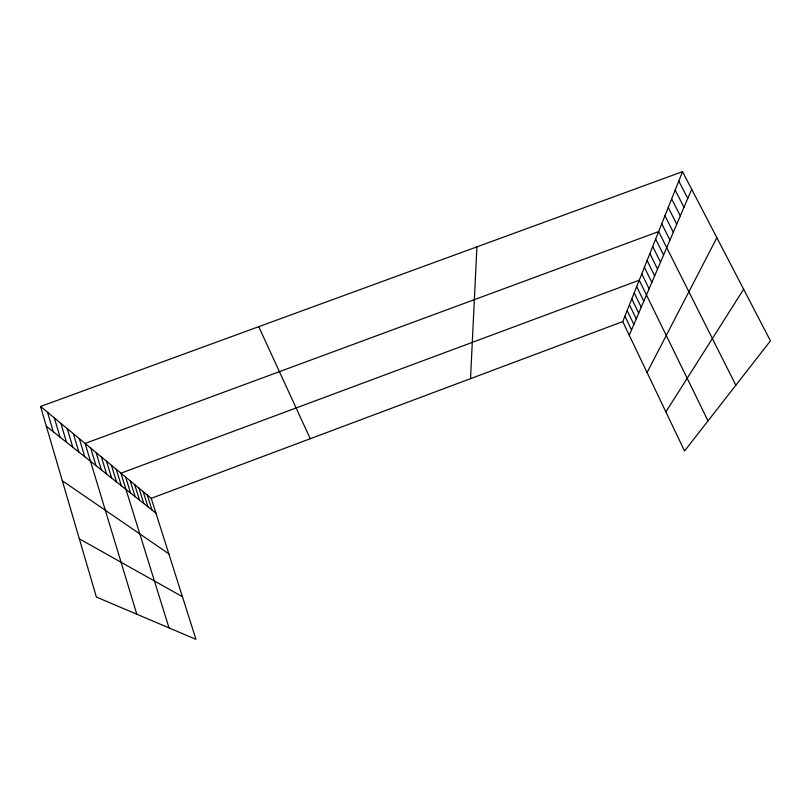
<?xml version="1.0" encoding="UTF-8"?>
<svg xmlns="http://www.w3.org/2000/svg" width="811" height="811" viewBox="0 0 811 811"><rect width="100%" height="100%" fill="white"/><g stroke="black" fill="none" stroke-linecap="round" stroke-linejoin="round"><path stroke-width="1.22" d="M470.522 378.656L476.919 246.858M622.747 321.602L682.538 171.648L770.45 340.843L684.545 450.987L622.747 321.602L151.231 498.329L40.55 406.483L682.538 171.648M629.255 335.237L691.692 189.257M647.087 372.553L716.873 237.724M665.882 411.897L743.636 289.233M79.326 538.818L182.434 596.714M62.325 480.791L168.83 553.822M46.349 426.272L155.935 513.17M678.797 181.046L687.769 198.411M675.168 190.139L683.977 207.281M671.65 198.948L680.307 215.868M668.254 207.484L676.749 224.181M664.949 215.756L673.302 232.24M661.756 223.785L669.967 240.056M735.83 385.225L658.644 231.571L85.094 443.445L136.816 614.231M655.633 239.133L663.57 255.009M652.703 246.473L660.519 262.156M649.864 253.61L657.549 269.09M647.097 260.534L654.659 275.841M644.41 267.275L651.851 282.4M641.795 273.834L649.124 288.787M708.013 420.889L639.25 280.221L120.94 473.188L169.012 627.907M636.696 286.618L643.812 301.216M634.212 292.842L641.217 307.268M631.799 298.904L638.703 313.158M629.448 304.804L636.25 318.895M627.156 310.542L633.857 324.491M624.926 316.148L631.526 329.935M258.739 326.671L310.248 438.731M151.231 498.329L195.958 639.352L96.387 597.048L40.55 406.483M147.247 495.024L152.002 510.048M143.152 491.628L147.957 506.834M138.955 488.141L143.8 503.54M134.636 484.552L139.533 500.154M130.196 480.872L135.143 496.677M125.634 477.091L130.622 493.098M116.257 469.305L121.346 485.738M111.431 465.301L116.571 481.957M106.474 461.185L111.665 478.064M101.365 456.948L106.606 474.05M96.103 452.579L101.395 469.924M90.68 448.077L96.022 465.666M79.326 438.66L84.78 456.745M73.375 433.723L78.89 452.072M67.242 428.634L72.808 447.246M60.896 423.362L66.522 442.269M54.337 417.929L60.024 437.119M47.565 412.302L53.303 431.787"/></g></svg>
